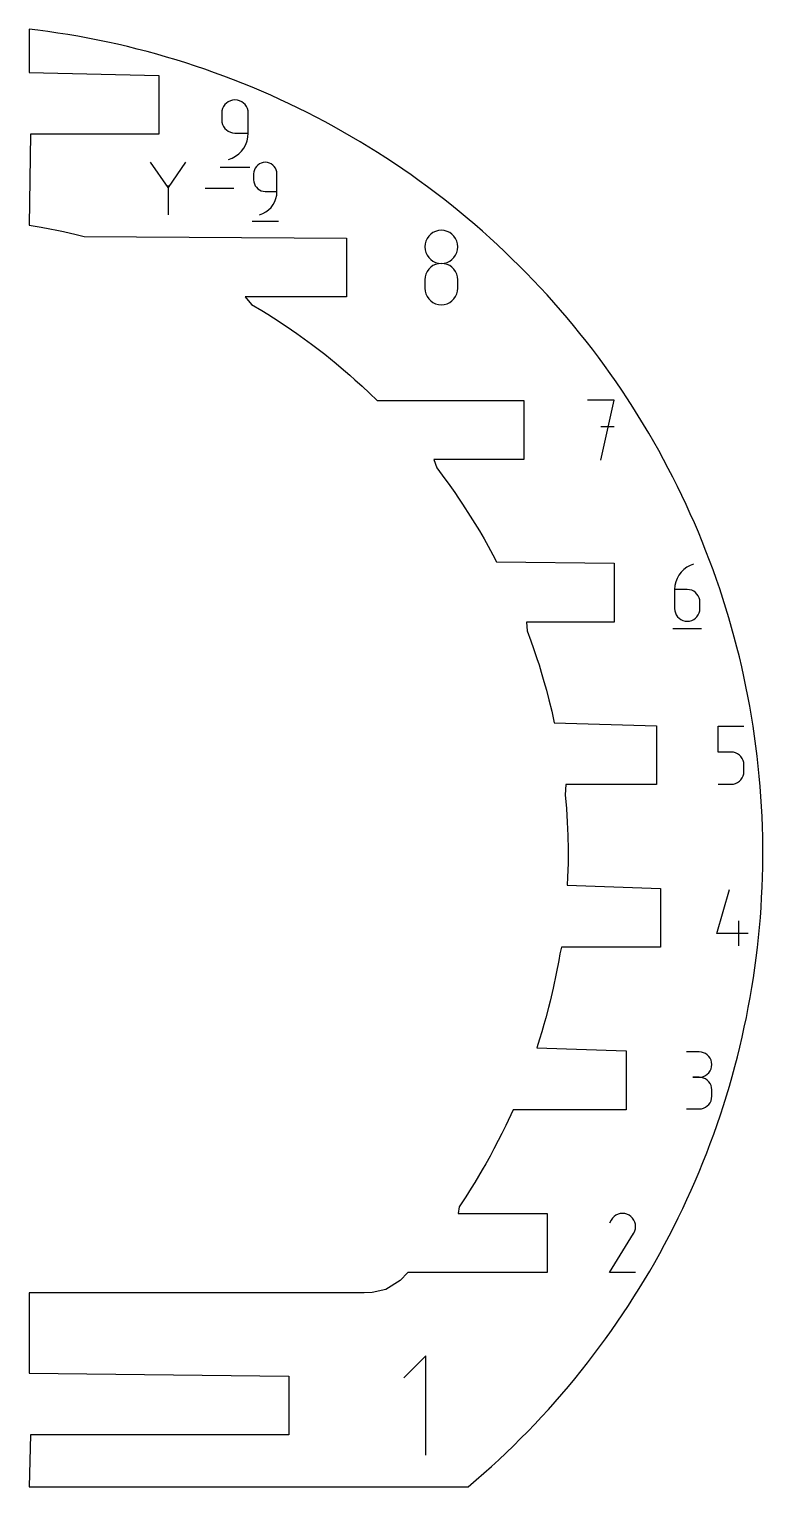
# Model space of a CAD drawing. Header units: metres. Extents: x 0 to 18, y 0 to 24.
# Drawn here: x 6.449 to 8.66, y 10.241 to 14.635 of the extents above; entities that cross this region are included whole.
import ezdxf

# ---------------------------------------------------------------- set-up
doc = ezdxf.new("R2010")
doc.units = ezdxf.units.M

msp = doc.modelspace()

# ---------------------------------------------------------------- linework, layer by layer
at = {"layer": 'annotation', "color": 1}
for p, q in [((7.049132, 14.416643), (7.043552, 14.412692)), ((7.055358, 14.419605), (7.049132, 14.416643)), ((7.062114, 14.421466), (7.055358, 14.419605)), ((7.069288, 14.422111), (7.062114, 14.421466)), ((7.076477, 14.421466), (7.069288, 14.422111)), ((7.069288, 14.422111), (7.069288, 14.422111)), ((7.083242, 14.419605), (7.076477, 14.421466)), ((7.089469, 14.416643), (7.083242, 14.419605)), ((7.095048, 14.412692), (7.089469, 14.416643)), ((7.029963, 14.389274), (7.029317, 14.382084)), ((7.029317, 14.382084), (7.029317, 14.36207)), ((7.031823, 14.396044), (7.029963, 14.389274)), ((7.034784, 14.402279), (7.031823, 14.396044)), ((7.038731, 14.407866), (7.034784, 14.402279)), ((7.043552, 14.412692), (7.038731, 14.407866)), ((7.099864, 14.407866), (7.095048, 14.412692)), ((7.103806, 14.402279), (7.099864, 14.407866)), ((7.106761, 14.396044), (7.103806, 14.402279)), ((7.108616, 14.389274), (7.106761, 14.396044)), ((7.109259, 14.382084), (7.108616, 14.389274)), ((7.109259, 14.322053), (7.109259, 14.382084)), ((7.109259, 14.382084), (7.109259, 14.382084)), ((7.029317, 14.36207), (7.029317, 14.36207)), ((7.029317, 14.36207), (7.029963, 14.354879)), ((7.029963, 14.354879), (7.031823, 14.348111)), ((7.031823, 14.348111), (7.034784, 14.341877)), ((7.034784, 14.341877), (7.038731, 14.336292)), ((7.038731, 14.336292), (7.043552, 14.331468)), ((7.043552, 14.331468), (7.049132, 14.327519)), ((7.049132, 14.327519), (7.055358, 14.324558)), ((7.055358, 14.324558), (7.062114, 14.322699)), ((7.062114, 14.322699), (7.069288, 14.322053)), ((7.069288, 14.322053), (7.109259, 14.322053)), ((7.095967, 14.276922), (7.10162, 14.287205)), ((7.10162, 14.287205), (7.105792, 14.298252)), ((7.105792, 14.298252), (7.108374, 14.309917)), ((7.108374, 14.309917), (7.109259, 14.322053)), ((7.049286, 14.242111), (7.060716, 14.246371)), ((7.049286, 14.242111), (7.049286, 14.242111)), ((7.060716, 14.246371), (7.071208, 14.252128)), ((7.071208, 14.252128), (7.080653, 14.259237)), ((7.080653, 14.259237), (7.088942, 14.267551)), ((7.088942, 14.267551), (7.095967, 14.276922)), ((6.867576, 14.157761), (6.814804, 14.234076)), ((6.920338, 14.234076), (6.867576, 14.157761)), ((7.024322, 14.219611), (7.114322, 14.219611)), ((7.126059, 14.20521), (7.125492, 14.19889)), ((7.125492, 14.19889), (7.125492, 14.181299)), ((7.127694, 14.21116), (7.126059, 14.20521)), ((7.130297, 14.21664), (7.127694, 14.21116)), ((7.133767, 14.221551), (7.130297, 14.21664)), ((7.138004, 14.225792), (7.133767, 14.221551)), ((7.142908, 14.229264), (7.138004, 14.225792)), ((7.14838, 14.231868), (7.142908, 14.229264)), ((7.154318, 14.233504), (7.14838, 14.231868)), ((7.160624, 14.234071), (7.154318, 14.233504)), ((7.166942, 14.233504), (7.160624, 14.234071)), ((7.160624, 14.234071), (7.160624, 14.234071)), ((7.172888, 14.231868), (7.166942, 14.233504)), ((7.178361, 14.229264), (7.172888, 14.231868)), ((7.183264, 14.225792), (7.178361, 14.229264)), ((7.187497, 14.221551), (7.183264, 14.225792)), ((7.190962, 14.21664), (7.187497, 14.221551)), ((7.193559, 14.21116), (7.190962, 14.21664)), ((7.19519, 14.20521), (7.193559, 14.21116)), ((7.195755, 14.19889), (7.19519, 14.20521)), ((7.195755, 14.146128), (7.195755, 14.19889)), ((7.195755, 14.19889), (7.195755, 14.19889)), ((6.867576, 14.163902), (6.867576, 14.07586)), ((7.06619, 14.154968), (6.979685, 14.154968)), ((7.125492, 14.181299), (7.125492, 14.181299)), ((7.125492, 14.181299), (7.126059, 14.174979)), ((7.126059, 14.174979), (7.127694, 14.16903)), ((7.127694, 14.16903), (7.130297, 14.163551)), ((7.130297, 14.163551), (7.133767, 14.158642)), ((7.133767, 14.158642), (7.138004, 14.154402)), ((7.138004, 14.154402), (7.142908, 14.150932)), ((7.142908, 14.150932), (7.14838, 14.148329)), ((7.14838, 14.148329), (7.154318, 14.146695)), ((7.154318, 14.146695), (7.160624, 14.146128)), ((7.160624, 14.146128), (7.195755, 14.146128)), ((7.177898, 14.098224), (7.184072, 14.106461)), ((7.184072, 14.106461), (7.189041, 14.115499)), ((7.189041, 14.115499), (7.192708, 14.125208)), ((7.192708, 14.125208), (7.194978, 14.135461)), ((7.194978, 14.135461), (7.195755, 14.146128)), ((7.143043, 14.075865), (7.15309, 14.079609)), ((7.143043, 14.075865), (7.143043, 14.075865)), ((7.15309, 14.079609), (7.162311, 14.084669)), ((7.162311, 14.084669), (7.170612, 14.090917)), ((7.170612, 14.090917), (7.177898, 14.098224)), ((7.121102, 14.056089), (7.200205, 14.056089)), ((7.666103, 14.022173), (7.659144, 14.017253)), ((7.673869, 14.025864), (7.666103, 14.022173)), ((7.682298, 14.028184), (7.673869, 14.025864)), ((7.69125, 14.028989), (7.682298, 14.028184)), ((7.700202, 14.028184), (7.69125, 14.028989)), ((7.69125, 14.028989), (7.69125, 14.028989)), ((7.708631, 14.025864), (7.700202, 14.028184)), ((7.716396, 14.022173), (7.708631, 14.025864)), ((7.723356, 14.017253), (7.716396, 14.022173)), ((7.642199, 13.988131), (7.641395, 13.979204)), ((7.641395, 13.979204), (7.641395, 13.979204)), ((7.641395, 13.979204), (7.642199, 13.970235)), ((7.644518, 13.996542), (7.642199, 13.988131)), ((7.64821, 14.004294), (7.644518, 13.996542)), ((7.653132, 14.011245), (7.64821, 14.004294)), ((7.659144, 14.017253), (7.653132, 14.011245)), ((7.729367, 14.011245), (7.723356, 14.017253)), ((7.73429, 14.004294), (7.729367, 14.011245)), ((7.737982, 13.996542), (7.73429, 14.004294)), ((7.740301, 13.988131), (7.737982, 13.996542)), ((7.7403, 13.970235), (7.741105, 13.979204)), ((7.741105, 13.979204), (7.740301, 13.988131)), ((7.741105, 13.979204), (7.741105, 13.979204)), ((7.642199, 13.970235), (7.64452, 13.961791)), ((7.64452, 13.961791), (7.648213, 13.954014)), ((7.648213, 13.954014), (7.653137, 13.947045)), ((7.653137, 13.947045), (7.65915, 13.941026)), ((7.65915, 13.941026), (7.66611, 13.936099)), ((7.66611, 13.936099), (7.673874, 13.932404)), ((7.673874, 13.932404), (7.682302, 13.930083)), ((7.682302, 13.930083), (7.69125, 13.929278)), ((7.69125, 13.929278), (7.700198, 13.930083)), ((7.700198, 13.930083), (7.708625, 13.932404)), ((7.708625, 13.932404), (7.71639, 13.936099)), ((7.71639, 13.936099), (7.72335, 13.941026)), ((7.72335, 13.941026), (7.729363, 13.947045)), ((7.729363, 13.947045), (7.734287, 13.954014)), ((7.734287, 13.954014), (7.73798, 13.961791)), ((7.73798, 13.961791), (7.7403, 13.970235)), ((7.642199, 13.888331), (7.641395, 13.879366)), ((7.644518, 13.896772), (7.642199, 13.888331)), ((7.64821, 13.904546), (7.644518, 13.896772)), ((7.653132, 13.911513), (7.64821, 13.904546)), ((7.659144, 13.917531), (7.653132, 13.911513)), ((7.666103, 13.922458), (7.659144, 13.917531)), ((7.673869, 13.926152), (7.666103, 13.922458)), ((7.682298, 13.928473), (7.673869, 13.926152)), ((7.69125, 13.929278), (7.682298, 13.928473)), ((7.700202, 13.928474), (7.69125, 13.929278)), ((7.69125, 13.929278), (7.69125, 13.929278)), ((7.69125, 13.929278), (7.69125, 13.929278)), ((7.708631, 13.926154), (7.700202, 13.928474)), ((7.716396, 13.922461), (7.708631, 13.926154)), ((7.723356, 13.917536), (7.716396, 13.922461)), ((7.729367, 13.911519), (7.723356, 13.917536)), ((7.73429, 13.904552), (7.729367, 13.911519)), ((7.737982, 13.896777), (7.73429, 13.904552)), ((7.740301, 13.888335), (7.737982, 13.896777)), ((7.741105, 13.879366), (7.740301, 13.888335)), ((7.641395, 13.879366), (7.641395, 13.85453)), ((7.641395, 13.85453), (7.641395, 13.85453)), ((7.641395, 13.85453), (7.642199, 13.845566)), ((7.642199, 13.845566), (7.64452, 13.837135)), ((7.73798, 13.837135), (7.7403, 13.845566)), ((7.7403, 13.845566), (7.741105, 13.85453)), ((7.741105, 13.85453), (7.741105, 13.879366)), ((7.741105, 13.879366), (7.741105, 13.879366)), ((7.64452, 13.837135), (7.648213, 13.829377)), ((7.648213, 13.829377), (7.653137, 13.822431)), ((7.653137, 13.822431), (7.65915, 13.816435)), ((7.65915, 13.816435), (7.66611, 13.81153)), ((7.66611, 13.81153), (7.673874, 13.807854)), ((7.673874, 13.807854), (7.682302, 13.805546)), ((7.682302, 13.805546), (7.69125, 13.804746)), ((7.69125, 13.804746), (7.700198, 13.805546)), ((7.69125, 13.804746), (7.69125, 13.804746)), ((7.700198, 13.805546), (7.708625, 13.807854)), ((7.708625, 13.807854), (7.71639, 13.81153)), ((7.71639, 13.81153), (7.72335, 13.816435)), ((7.72335, 13.816435), (7.729363, 13.822431)), ((7.729363, 13.822431), (7.734287, 13.829377)), ((7.734287, 13.829377), (7.73798, 13.837135)), ((8.211943, 13.517435), (8.131427, 13.517435)), ((8.171691, 13.336374), (8.211943, 13.517435)), ((8.211943, 13.436806), (8.171691, 13.436806)), ((8.430724, 13.01334), (8.421668, 13.006511)), ((8.440787, 13.01888), (8.430724, 13.01334)), ((8.451753, 13.022992), (8.440787, 13.01888)), ((8.451753, 13.022992), (8.451753, 13.022992)), ((8.397575, 12.969074), (8.395101, 12.957879)), ((8.401572, 12.979674), (8.397575, 12.969074)), ((8.406988, 12.989539), (8.401572, 12.979674)), ((8.413722, 12.998531), (8.406988, 12.989539)), ((8.421668, 13.006511), (8.413722, 12.998531)), ((8.395101, 12.957879), (8.394253, 12.946228)), ((8.394253, 12.946228), (8.394253, 12.888933)), ((8.432532, 12.946228), (8.394253, 12.946228)), ((8.439417, 12.945613), (8.432532, 12.946228)), ((8.445895, 12.943841), (8.439417, 12.945613)), ((8.451859, 12.941019), (8.445895, 12.943841)), ((8.457201, 12.937252), (8.451859, 12.941019)), ((8.461814, 12.932649), (8.457201, 12.937252)), ((8.465589, 12.927315), (8.461814, 12.932649)), ((8.468418, 12.921358), (8.465589, 12.927315)), ((8.470195, 12.914885), (8.468418, 12.921358)), ((8.394253, 12.888933), (8.394253, 12.888933)), ((8.394253, 12.888933), (8.394871, 12.882047)), ((8.394871, 12.882047), (8.396652, 12.875565)), ((8.396652, 12.875565), (8.399488, 12.869595)), ((8.465589, 12.869595), (8.468418, 12.875565)), ((8.468418, 12.875565), (8.470195, 12.882047)), ((8.470811, 12.908002), (8.470195, 12.914885)), ((8.470195, 12.882047), (8.470811, 12.888933)), ((8.470811, 12.888933), (8.470811, 12.908002)), ((8.470811, 12.908002), (8.470811, 12.908002)), ((8.399488, 12.869595), (8.403269, 12.864246)), ((8.403269, 12.864246), (8.407886, 12.859627)), ((8.407886, 12.859627), (8.413229, 12.855845)), ((8.413229, 12.855845), (8.419191, 12.853009)), ((8.419191, 12.853009), (8.425662, 12.851228)), ((8.425662, 12.851228), (8.432532, 12.850611)), ((8.432532, 12.850611), (8.439417, 12.851228)), ((8.432532, 12.850611), (8.432532, 12.850611)), ((8.439417, 12.851228), (8.445895, 12.853009)), ((8.445895, 12.853009), (8.451859, 12.855845)), ((8.451859, 12.855845), (8.457201, 12.859627)), ((8.457201, 12.859627), (8.461814, 12.864246)), ((8.461814, 12.864246), (8.465589, 12.869595)), ((8.389459, 12.829063), (8.475649, 12.829063)), ((8.525469, 12.456289), (8.525469, 12.534393)), ((8.525469, 12.534393), (8.603364, 12.534393)), ((8.564416, 12.456289), (8.525469, 12.456289)), ((8.57141, 12.455664), (8.564416, 12.456289)), ((8.577995, 12.453861), (8.57141, 12.455664)), ((8.584061, 12.450989), (8.577995, 12.453861)), ((8.589498, 12.447157), (8.584061, 12.450989)), ((8.594194, 12.442473), (8.589498, 12.447157)), ((8.59804, 12.437046), (8.594194, 12.442473)), ((8.600924, 12.430986), (8.59804, 12.437046)), ((8.602735, 12.424399), (8.600924, 12.430986)), ((8.603364, 12.417396), (8.602735, 12.424399)), ((8.602735, 12.390988), (8.603364, 12.397994)), ((8.603364, 12.397994), (8.603364, 12.417396)), ((8.603364, 12.417396), (8.603364, 12.417396)), ((8.525469, 12.359003), (8.564416, 12.359003)), ((8.564416, 12.359003), (8.571407, 12.359631)), ((8.564416, 12.359003), (8.564416, 12.359003)), ((8.571407, 12.359631), (8.57799, 12.361443)), ((8.57799, 12.361443), (8.584056, 12.364328)), ((8.584056, 12.364328), (8.589493, 12.368176)), ((8.589493, 12.368176), (8.594191, 12.372876)), ((8.594191, 12.372876), (8.598037, 12.378319)), ((8.598037, 12.378319), (8.600923, 12.384393)), ((8.600923, 12.384393), (8.602735, 12.390988)), ((8.521711, 11.909425), (8.559378, 12.041528)), ((8.616029, 11.909425), (8.521711, 11.909425)), ((8.587757, 11.871661), (8.587757, 11.947103)), ((8.468316, 11.552401), (8.430073, 11.552401)), ((8.475194, 11.551784), (8.468316, 11.552401)), ((8.481667, 11.550005), (8.475194, 11.551784)), ((8.487625, 11.547173), (8.481667, 11.550005)), ((8.492962, 11.543399), (8.487625, 11.547173)), ((8.49757, 11.538791), (8.492962, 11.543399)), ((8.501342, 11.533458), (8.49757, 11.538791)), ((8.504169, 11.527512), (8.501342, 11.533458)), ((8.505944, 11.52106), (8.504169, 11.527512)), ((8.50656, 11.514212), (8.505944, 11.52106)), ((8.505944, 11.507332), (8.50656, 11.514212)), ((8.50656, 11.514212), (8.50656, 11.514212)), ((8.468316, 11.475914), (8.449167, 11.475914)), ((8.449167, 11.475914), (8.468316, 11.475914)), ((8.468316, 11.475914), (8.475194, 11.476532)), ((8.475194, 11.475297), (8.468316, 11.475914)), ((8.468316, 11.475914), (8.468316, 11.475914)), ((8.475194, 11.476532), (8.481667, 11.478312)), ((8.481667, 11.473518), (8.475194, 11.475297)), ((8.481667, 11.478312), (8.487625, 11.481146)), ((8.487625, 11.470686), (8.481667, 11.473518)), ((8.487625, 11.481146), (8.492962, 11.484926)), ((8.492962, 11.466912), (8.487625, 11.470686)), ((8.492962, 11.484926), (8.49757, 11.489543)), ((8.49757, 11.489543), (8.501342, 11.494889)), ((8.501342, 11.494889), (8.504169, 11.500855)), ((8.504169, 11.500855), (8.505944, 11.507332)), ((8.49757, 11.462304), (8.492962, 11.466912)), ((8.501342, 11.456972), (8.49757, 11.462304)), ((8.504169, 11.451025), (8.501342, 11.456972)), ((8.505944, 11.444573), (8.504169, 11.451025)), ((8.50656, 11.437725), (8.505944, 11.444573)), ((8.50656, 11.418576), (8.50656, 11.437725)), ((8.50656, 11.437725), (8.50656, 11.437725)), ((8.468316, 11.380387), (8.475194, 11.381004)), ((8.475194, 11.381004), (8.481667, 11.382782)), ((8.481667, 11.382782), (8.487625, 11.385612)), ((8.487625, 11.385612), (8.492962, 11.389386)), ((8.492962, 11.389386), (8.49757, 11.393993)), ((8.49757, 11.393993), (8.501342, 11.399324)), ((8.501342, 11.399324), (8.504169, 11.405272)), ((8.504169, 11.405272), (8.505944, 11.411725)), ((8.505944, 11.411725), (8.50656, 11.418576)), ((8.430073, 11.380387), (8.468316, 11.380387)), ((8.468316, 11.380387), (8.468316, 11.380387)), ((8.202963, 11.045587), (8.197773, 11.035631)), ((8.207082, 11.051427), (8.202963, 11.045587)), ((8.212023, 11.056303), (8.207082, 11.051427)), ((8.217637, 11.060174), (8.212023, 11.056303)), ((8.223774, 11.063002), (8.217637, 11.060174)), ((8.230282, 11.064748), (8.223774, 11.063002)), ((8.237012, 11.065373), (8.230282, 11.064748)), ((8.243813, 11.064838), (8.237012, 11.065373)), ((8.250536, 11.063103), (8.243813, 11.064838)), ((8.257029, 11.06013), (8.250536, 11.063103)), ((8.262836, 11.056006), (8.257029, 11.06013)), ((8.257029, 11.06013), (8.257029, 11.06013)), ((8.267692, 11.051058), (8.262836, 11.056006)), ((8.271553, 11.045436), (8.267692, 11.051058)), ((8.274375, 11.039293), (8.271553, 11.045436)), ((8.276116, 11.03278), (8.274375, 11.039293)), ((8.276733, 11.026049), (8.276116, 11.03278)), ((8.197661, 10.887397), (8.270701, 11.004982)), ((8.270701, 11.004982), (8.270789, 11.00509)), ((8.270701, 11.004982), (8.270701, 11.004982)), ((8.270789, 11.00509), (8.270873, 11.005199)), ((8.270873, 11.005199), (8.270953, 11.00531)), ((8.270953, 11.00531), (8.271031, 11.005423)), ((8.271031, 11.005423), (8.271108, 11.00554)), ((8.271108, 11.00554), (8.271183, 11.005662)), ((8.271183, 11.005662), (8.271257, 11.00579)), ((8.271257, 11.00579), (8.271331, 11.005923)), ((8.271331, 11.005923), (8.271405, 11.006064)), ((8.271405, 11.006064), (8.27442, 11.01254)), ((8.271405, 11.006064), (8.271405, 11.006064)), ((8.27442, 11.01254), (8.276182, 11.019252)), ((8.276182, 11.019252), (8.276733, 11.026049)), ((8.276706, 10.887397), (8.197661, 10.887397)), ((7.644999, 10.636284), (7.578305, 10.569572)), ((7.644999, 10.336284), (7.644999, 10.636284))]:
    msp.add_line(p, q, dxfattribs=at)
at = {"layer": 'boundary', "color": 5}
for p, q in [((6.475434, 14.632188), (6.448923, 14.635409)), ((6.448923, 14.635409), (6.448923, 14.505236)), ((6.505641, 14.628163), (6.475434, 14.632188)), ((6.535794, 14.623771), (6.505641, 14.628163)), ((6.565943, 14.619004), (6.535794, 14.623771)), ((6.59598, 14.613877), (6.565943, 14.619004)), ((6.625948, 14.608385), (6.59598, 14.613877)), ((6.655859, 14.602526), (6.625948, 14.608385)), ((6.685674, 14.596309), (6.655859, 14.602526)), ((6.71541, 14.589729), (6.685674, 14.596309)), ((6.745062, 14.582786), (6.71541, 14.589729)), ((6.774641, 14.575478), (6.745062, 14.582786)), ((6.804134, 14.567812), (6.774641, 14.575478)), ((6.833528, 14.559787), (6.804134, 14.567812)), ((6.862803, 14.551407), (6.833528, 14.559787)), ((6.891952, 14.542679), (6.862803, 14.551407)), ((6.448923, 14.505236), (6.839322, 14.495861)), ((6.921042, 14.533586), (6.891952, 14.542679)), ((6.949998, 14.524138), (6.921042, 14.533586)), ((6.978821, 14.514351), (6.949998, 14.524138)), ((7.007538, 14.504205), (6.978821, 14.514351)), ((7.036115, 14.493714), (7.007538, 14.504205)), ((6.839322, 14.495861), (6.839322, 14.318361)), ((7.064568, 14.482874), (7.036115, 14.493714)), ((7.092908, 14.47168), (7.064568, 14.482874)), ((7.121093, 14.460148), (7.092908, 14.47168)), ((7.14912, 14.448281), (7.121093, 14.460148)), ((7.17701, 14.436072), (7.14912, 14.448281)), ((7.204741, 14.423524), (7.17701, 14.436072)), ((7.232332, 14.41063), (7.204741, 14.423524)), ((7.259767, 14.397404), (7.232332, 14.41063)), ((7.287019, 14.383854), (7.259767, 14.397404)), ((7.31411, 14.369968), (7.287019, 14.383854)), ((7.341026, 14.355758), (7.31411, 14.369968)), ((7.367787, 14.34121), (7.341026, 14.355758)), ((7.394348, 14.326346), (7.367787, 14.34121)), ((7.420726, 14.311161), (7.394348, 14.326346)), ((6.452798, 14.318361), (6.448923, 14.044113)), ((6.839322, 14.318361), (6.452798, 14.318361)), ((7.446937, 14.295646), (7.420726, 14.311161)), ((7.472935, 14.279823), (7.446937, 14.295646)), ((7.498752, 14.263681), (7.472935, 14.279823)), ((7.524372, 14.247223), (7.498752, 14.263681)), ((7.549784, 14.230455), (7.524372, 14.247223)), ((7.575003, 14.213374), (7.549784, 14.230455)), ((7.599984, 14.196006), (7.575003, 14.213374)), ((7.624771, 14.178316), (7.599984, 14.196006)), ((7.649335, 14.160335), (7.624771, 14.178316)), ((7.673679, 14.142055), (7.649335, 14.160335)), ((7.697794, 14.123478), (7.673679, 14.142055)), ((7.721692, 14.104609), (7.697794, 14.123478)), ((7.745347, 14.085452), (7.721692, 14.104609)), ((7.768763, 14.066012), (7.745347, 14.085452)), ((7.791965, 14.046277), (7.768763, 14.066012)), ((6.448923, 14.044113), (6.484873, 14.038071)), ((6.484873, 14.038071), (6.510893, 14.033414)), ((6.510893, 14.033414), (6.532417, 14.029101)), ((6.532417, 14.029101), (6.552396, 14.025081)), ((6.552396, 14.025081), (6.590291, 14.016506)), ((7.814902, 14.02627), (7.791965, 14.046277)), ((7.837604, 14.005983), (7.814902, 14.02627)), ((6.590291, 14.016506), (6.614678, 14.01053)), ((6.614678, 14.01053), (7.40564, 14.005758)), ((7.40564, 14.005758), (7.40564, 13.828258)), ((7.860046, 13.985425), (7.837604, 14.005983)), ((7.882251, 13.964583), (7.860046, 13.985425)), ((7.904187, 13.943486), (7.882251, 13.964583)), ((7.925873, 13.922117), (7.904187, 13.943486)), ((7.947294, 13.900489), (7.925873, 13.922117)), ((7.968452, 13.8786), (7.947294, 13.900489)), ((7.989336, 13.856455), (7.968452, 13.8786)), ((8.009964, 13.834053), (7.989336, 13.856455)), ((7.40564, 13.828258), (7.099759, 13.828258)), ((7.099759, 13.828258), (7.119081, 13.805564)), ((7.119081, 13.805564), (7.15027, 13.78683)), ((8.030308, 13.811403), (8.009964, 13.834053)), ((8.050373, 13.788511), (8.030308, 13.811403)), ((7.15027, 13.78683), (7.168113, 13.775955)), ((7.168113, 13.775955), (7.185545, 13.764766)), ((7.185545, 13.764766), (7.211928, 13.747806)), ((8.07015, 13.765377), (8.050373, 13.788511)), ((8.089655, 13.742003), (8.07015, 13.765377)), ((7.211928, 13.747806), (7.239194, 13.729362)), ((7.239194, 13.729362), (7.255742, 13.717915)), ((7.255742, 13.717915), (7.278021, 13.701863)), ((8.10888, 13.718386), (8.089655, 13.742003)), ((8.127806, 13.694544), (8.10888, 13.718386)), ((7.278021, 13.701863), (7.299557, 13.686118)), ((7.299557, 13.686118), (7.319707, 13.670708)), ((7.319707, 13.670708), (7.34001, 13.655165)), ((8.146431, 13.670474), (8.127806, 13.694544)), ((8.164778, 13.646181), (8.146431, 13.670474)), ((7.34001, 13.655165), (7.374042, 13.627643)), ((7.374042, 13.627643), (7.389596, 13.614804)), ((8.182825, 13.621654), (8.164778, 13.646181)), ((7.389596, 13.614804), (7.415042, 13.592686)), ((7.415042, 13.592686), (7.431001, 13.578775)), ((7.431001, 13.578775), (7.45248, 13.559101)), ((8.200564, 13.596926), (8.182825, 13.621654)), ((8.218001, 13.571967), (8.200564, 13.596926)), ((7.45248, 13.559101), (7.474816, 13.538444)), ((7.474816, 13.538444), (7.498265, 13.515654)), ((8.235142, 13.546809), (8.218001, 13.571967)), ((8.251971, 13.521437), (8.235142, 13.546809)), ((7.498265, 13.515654), (7.940387, 13.515654)), ((7.940387, 13.515654), (7.940387, 13.338154)), ((8.268489, 13.495874), (8.251971, 13.521437)), ((8.284695, 13.470096), (8.268489, 13.495874)), ((8.300587, 13.444132), (8.284695, 13.470096)), ((8.31616, 13.417978), (8.300587, 13.444132)), ((8.331414, 13.391629), (8.31616, 13.417978)), ((8.346345, 13.365102), (8.331414, 13.391629)), ((8.360954, 13.338393), (8.346345, 13.365102)), ((7.940387, 13.338154), (7.66908, 13.338154)), ((7.66908, 13.338154), (7.677483, 13.312842)), ((8.375234, 13.311505), (8.360954, 13.338393)), ((7.677483, 13.312842), (7.693889, 13.291183)), ((7.693889, 13.291183), (7.716374, 13.260057)), ((8.38919, 13.284449), (8.375234, 13.311505)), ((8.402812, 13.257224), (8.38919, 13.284449)), ((7.716374, 13.260057), (7.731782, 13.238463)), ((7.731782, 13.238463), (7.743191, 13.221648)), ((8.4161, 13.229831), (8.402812, 13.257224)), ((8.429056, 13.202286), (8.4161, 13.229831)), ((7.743191, 13.221648), (7.755213, 13.203737)), ((7.755213, 13.203737), (7.778585, 13.167643)), ((8.441675, 13.174585), (8.429056, 13.202286)), ((7.778585, 13.167643), (7.805777, 13.122855)), ((8.453955, 13.146737), (8.441675, 13.174585)), ((8.465897, 13.118732), (8.453955, 13.146737)), ((7.805777, 13.122855), (7.819909, 13.098572)), ((7.819909, 13.098572), (7.831986, 13.077217)), ((8.477491, 13.090588), (8.465897, 13.118732)), ((7.831986, 13.077217), (7.846156, 13.050993)), ((7.846156, 13.050993), (7.857336, 13.030112)), ((8.488747, 13.062296), (8.477491, 13.090588)), ((8.499666, 13.033872), (8.488747, 13.062296)), ((7.857336, 13.030112), (8.212078, 13.025551)), ((8.212078, 13.025551), (8.212078, 12.848051)), ((8.510214, 13.005328), (8.499666, 13.033872)), ((8.520438, 12.976654), (8.510214, 13.005328)), ((8.530301, 12.947856), (8.520438, 12.976654)), ((8.539807, 12.918932), (8.530301, 12.947856)), ((8.548975, 12.889899), (8.539807, 12.918932)), ((8.557778, 12.860759), (8.548975, 12.889899)), ((8.212078, 12.848051), (7.947644, 12.848051)), ((7.947644, 12.848051), (7.950366, 12.821761)), ((8.566227, 12.831514), (8.557778, 12.860759)), ((8.574327, 12.802164), (8.566227, 12.831514)), ((7.950366, 12.821761), (7.961361, 12.791542)), ((7.961361, 12.791542), (7.969432, 12.768441)), ((8.582057, 12.77273), (8.574327, 12.802164)), ((7.969432, 12.768441), (7.979565, 12.73842)), ((8.589433, 12.743191), (8.582057, 12.77273)), ((8.596452, 12.713571), (8.589433, 12.743191)), ((7.979565, 12.73842), (7.985618, 12.719056)), ((7.985618, 12.719056), (7.99261, 12.69675)), ((8.603103, 12.68386), (8.596452, 12.713571)), ((7.99261, 12.69675), (8.000592, 12.669168)), ((8.000592, 12.669168), (8.00781, 12.643005)), ((8.609399, 12.654077), (8.603103, 12.68386)), ((8.00781, 12.643005), (8.015622, 12.61341)), ((8.015622, 12.61341), (8.023823, 12.579297)), ((8.615332, 12.624222), (8.609399, 12.654077)), ((8.620896, 12.594287), (8.615332, 12.624222)), ((8.023823, 12.579297), (8.031479, 12.544823)), ((8.626105, 12.564295), (8.620896, 12.594287)), ((8.031479, 12.544823), (8.340201, 12.535448)), ((8.340201, 12.535448), (8.340201, 12.357948)), ((8.630934, 12.534241), (8.626105, 12.564295)), ((8.635401, 12.504131), (8.630934, 12.534241)), ((8.639506, 12.473956), (8.635401, 12.504131)), ((8.643239, 12.443751), (8.639506, 12.473956)), ((8.646604, 12.413495), (8.643239, 12.443751)), ((8.649604, 12.383205), (8.646604, 12.413495)), ((8.066591, 12.357948), (8.064944, 12.326868)), ((8.340201, 12.357948), (8.066591, 12.357948)), ((8.652232, 12.352873), (8.649604, 12.383205)), ((8.654489, 12.322517), (8.652232, 12.352873)), ((8.064944, 12.326868), (8.068341, 12.286247)), ((8.656382, 12.29213), (8.654489, 12.322517)), ((8.068341, 12.286247), (8.070886, 12.245363)), ((8.657904, 12.261727), (8.656382, 12.29213)), ((8.659054, 12.231304), (8.657904, 12.261727)), ((8.070886, 12.245363), (8.07254, 12.204204)), ((8.659825, 12.200867), (8.659054, 12.231304)), ((8.07254, 12.204204), (8.073338, 12.162781)), ((8.66024, 12.170436), (8.659825, 12.200867)), ((8.073338, 12.162781), (8.073048, 12.121021)), ((8.659944, 12.109554), (8.660269, 12.139988)), ((8.660269, 12.139988), (8.66024, 12.170436)), ((8.073048, 12.121021), (8.071804, 12.078966)), ((8.659233, 12.079111), (8.659944, 12.109554)), ((8.071804, 12.078966), (8.070616, 12.054719)), ((8.070616, 12.054719), (8.351558, 12.045344)), ((8.351558, 12.045344), (8.351558, 11.867844)), ((8.65672, 12.01829), (8.658166, 12.048693)), ((8.658166, 12.048693), (8.659233, 12.079111)), ((8.654897, 11.987897), (8.65672, 12.01829)), ((8.650159, 11.927205), (8.652715, 11.95754)), ((8.652715, 11.95754), (8.654897, 11.987897)), ((8.647232, 11.896901), (8.650159, 11.927205)), ((8.053832, 11.867844), (8.04828, 11.848393)), ((8.351558, 11.867844), (8.053832, 11.867844)), ((8.640287, 11.836415), (8.643942, 11.866631)), ((8.643942, 11.866631), (8.647232, 11.896901)), ((8.044889, 11.828155), (8.037479, 11.788552)), ((8.04828, 11.848393), (8.044889, 11.828155)), ((8.636257, 11.806237), (8.640287, 11.836415)), ((8.037479, 11.788552), (8.028198, 11.744254)), ((8.631859, 11.77612), (8.636257, 11.806237)), ((8.028198, 11.744254), (8.019182, 11.705657)), ((8.621971, 11.71604), (8.627096, 11.746052)), ((8.627096, 11.746052), (8.631859, 11.77612)), ((8.019182, 11.705657), (8.014325, 11.686172)), ((8.616472, 11.686092), (8.621971, 11.71604)), ((8.006199, 11.654995), (8.000592, 11.6352)), ((8.014325, 11.686172), (8.006199, 11.654995)), ((8.604397, 11.62643), (8.61062, 11.656229)), ((8.61062, 11.656229), (8.616472, 11.686092)), ((7.994333, 11.613324), (7.987258, 11.590505)), ((8.000592, 11.6352), (7.994333, 11.613324)), ((8.597812, 11.596704), (8.604397, 11.62643)), ((7.987258, 11.590505), (7.979072, 11.564616)), ((7.979072, 11.564616), (8.248063, 11.555241)), ((8.583565, 11.537513), (8.590874, 11.567069)), ((8.590874, 11.567069), (8.597812, 11.596704)), ((8.248063, 11.555241), (8.248063, 11.377741)), ((8.575902, 11.508053), (8.583565, 11.537513)), ((8.559499, 11.449419), (8.567879, 11.478683)), ((8.567879, 11.478683), (8.575902, 11.508053)), ((8.550767, 11.420256), (8.559499, 11.449419)), ((8.532233, 11.362263), (8.541681, 11.391202)), ((8.541681, 11.391202), (8.550767, 11.420256)), ((7.907275, 11.377741), (7.885296, 11.330365)), ((8.248063, 11.377741), (7.907275, 11.377741)), ((8.522441, 11.333442), (8.532233, 11.362263)), ((7.873769, 11.306712), (7.862805, 11.28487)), ((7.885296, 11.330365), (7.873769, 11.306712)), ((8.501801, 11.276158), (8.512302, 11.304736)), ((8.512302, 11.304736), (8.522441, 11.333442)), ((7.849891, 11.260327), (7.838189, 11.238292)), ((7.862805, 11.28487), (7.849891, 11.260327)), ((8.490965, 11.247709), (8.501801, 11.276158)), ((7.825333, 11.215249), (7.814759, 11.196622)), ((7.838189, 11.238292), (7.825333, 11.215249)), ((8.468249, 11.191231), (8.479774, 11.219402)), ((8.479774, 11.219402), (8.490965, 11.247709)), ((7.814759, 11.196622), (7.792016, 11.158368)), ((8.444161, 11.135306), (8.456377, 11.163193)), ((8.456377, 11.163193), (8.468249, 11.191231)), ((7.781519, 11.141326), (7.764795, 11.115092)), ((7.792016, 11.158368), (7.781519, 11.141326)), ((8.431607, 11.107568), (8.444161, 11.135306)), ((7.744881, 11.085174), (7.741637, 11.065138)), ((7.764795, 11.115092), (7.744881, 11.085174)), ((8.405498, 11.052568), (8.418725, 11.079993)), ((8.418725, 11.079993), (8.431607, 11.107568)), ((7.741637, 11.065138), (8.009732, 11.065138)), ((8.009732, 11.065138), (8.009732, 10.887638)), ((8.391939, 11.025316), (8.405498, 11.052568)), ((8.363837, 10.9713), (8.378056, 10.998226)), ((8.378056, 10.998226), (8.391939, 11.025316)), ((8.334438, 10.918002), (8.3493, 10.944559)), ((8.3493, 10.944559), (8.363837, 10.9713)), ((8.319243, 10.891617), (8.334438, 10.918002)), ((7.567096, 10.86326), (7.523692, 10.83575)), ((7.590612, 10.887638), (7.567096, 10.86326)), ((8.009732, 10.887638), (7.590612, 10.887638)), ((8.287907, 10.839415), (8.303732, 10.865421)), ((8.303732, 10.865421), (8.319243, 10.891617)), ((6.448923, 10.826042), (6.448923, 10.584409)), ((6.467079, 10.826042), (6.448923, 10.826042)), ((6.491082, 10.826042), (6.467079, 10.826042)), ((6.524151, 10.826042), (6.491082, 10.826042)), ((6.564956, 10.826042), (6.524151, 10.826042)), ((6.598523, 10.826042), (6.564956, 10.826042)), ((6.62336, 10.826042), (6.598523, 10.826042)), ((6.65643, 10.826042), (6.62336, 10.826042)), ((6.679581, 10.826042), (6.65643, 10.826042)), ((6.699804, 10.826042), (6.679581, 10.826042)), ((6.729967, 10.826042), (6.699804, 10.826042)), ((6.755639, 10.826042), (6.729967, 10.826042)), ((6.788709, 10.826042), (6.755639, 10.826042)), ((6.809387, 10.826042), (6.788709, 10.826042)), ((6.834651, 10.826042), (6.809387, 10.826042)), ((6.861411, 10.826042), (6.834651, 10.826042)), ((6.887918, 10.826042), (6.861411, 10.826042)), ((6.920987, 10.826042), (6.887918, 10.826042)), ((6.94904, 10.826042), (6.920987, 10.826042)), ((6.969499, 10.826042), (6.94904, 10.826042)), ((6.992855, 10.826042), (6.969499, 10.826042)), ((7.020197, 10.826042), (6.992855, 10.826042)), ((7.053266, 10.826042), (7.020197, 10.826042)), ((7.086336, 10.826042), (7.053266, 10.826042)), ((7.124298, 10.826042), (7.086336, 10.826042)), ((7.152475, 10.826042), (7.124298, 10.826042)), ((7.185545, 10.826042), (7.152475, 10.826042)), ((7.218615, 10.826042), (7.185545, 10.826042)), ((7.239194, 10.826042), (7.218615, 10.826042)), ((7.263707, 10.826042), (7.239194, 10.826042)), ((7.299557, 10.826042), (7.263707, 10.826042)), ((7.32861, 10.826042), (7.299557, 10.826042)), ((7.350893, 10.826042), (7.32861, 10.826042)), ((7.393513, 10.826042), (7.350893, 10.826042)), ((7.431001, 10.826043), (7.393513, 10.826042)), ((7.458416, 10.826237), (7.431001, 10.826043)), ((7.483172, 10.827223), (7.458416, 10.826237)), ((7.523692, 10.83575), (7.483172, 10.827223)), ((8.255315, 10.788), (8.271764, 10.8136)), ((8.271764, 10.8136), (8.287907, 10.839415)), ((8.238532, 10.762584), (8.255315, 10.788)), ((8.204081, 10.712386), (8.221467, 10.737383)), ((8.221467, 10.737383), (8.238532, 10.762584)), ((8.168414, 10.66304), (8.186407, 10.687612)), ((8.186407, 10.687612), (8.204081, 10.712386)), ((8.131558, 10.614588), (8.150144, 10.638707)), ((8.150144, 10.638707), (8.168414, 10.66304)), ((8.093536, 10.567039), (8.112688, 10.590695)), ((8.112688, 10.590695), (8.131558, 10.614588)), ((6.448923, 10.584409), (7.23168, 10.575034)), ((7.23168, 10.575034), (7.23168, 10.397534)), ((8.074091, 10.543619), (8.093536, 10.567039)), ((8.034357, 10.49749), (8.054355, 10.52043)), ((8.054355, 10.52043), (8.074091, 10.543619)), ((7.9935, 10.452343), (8.01406, 10.474789)), ((8.01406, 10.474789), (8.034357, 10.49749)), ((7.95156, 10.408207), (7.972665, 10.430149)), ((7.972665, 10.430149), (7.9935, 10.452343)), ((6.452798, 10.397534), (6.448923, 10.241233)), ((7.23168, 10.397534), (6.452798, 10.397534)), ((7.908552, 10.365098), (7.930187, 10.386524)), ((7.930187, 10.386524), (7.95156, 10.408207)), ((7.864512, 10.323052), (7.886666, 10.343947)), ((7.886666, 10.343947), (7.908552, 10.365098)), ((7.819477, 10.2821), (7.842126, 10.302444)), ((7.842126, 10.302444), (7.864512, 10.323052)), ((6.448923, 10.241233), (6.800934, 10.241233)), ((6.800934, 10.241233), (7.011548, 10.241233)), ((7.011548, 10.241233), (7.5682, 10.241233)), ((7.5682, 10.241233), (7.620035, 10.241233)), ((7.620035, 10.241233), (7.68056, 10.241233)), ((7.68056, 10.241233), (7.752269, 10.241233)), ((7.752269, 10.241233), (7.772298, 10.241233)), ((7.772298, 10.241233), (7.796575, 10.262035)), ((7.796575, 10.262035), (7.819477, 10.2821))]:
    msp.add_line(p, q, dxfattribs=at)

doc.saveas('drawing.dxf')
